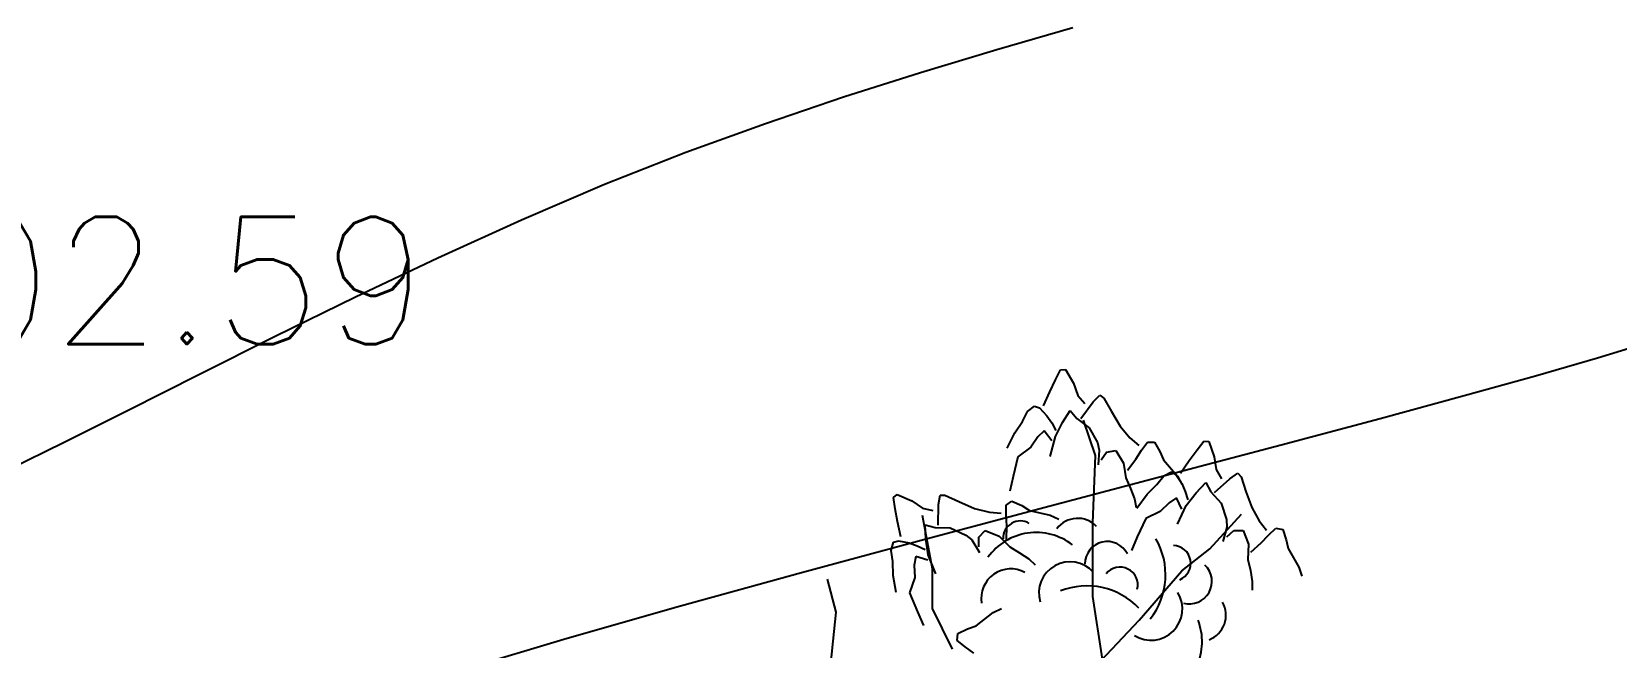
# Model space of a CAD drawing. Header units: millimetres. Extents: x 524954 to 526204, y 9523489 to 9524010.
# Drawn here: x 526040 to 526052.46, y 9523812.98 to 9523817.82 of the extents above; entities that cross this region are included whole.
import ezdxf

# ---------------------------------------------------------------- set-up
doc = ezdxf.new("R2010")
doc.units = ezdxf.units.MM
doc.header["$PDMODE"] = 32
doc.header["$PDSIZE"] = 0.5
doc.linetypes.add('ACAD_ISO12W100', pattern=[21, 12, -3, 0, -3, 0, -3])
for name, color, linetype in [('Arbre', 34, 'ACAD_ISO12W100'), ('CN_01_00', 3, 'Continuous'), ('CN_02_00', 4, 'Continuous'), ('TopoAlt', 3, 'Continuous'), ('TOPOJIS', 7, 'Continuous')]:
    doc.layers.add(name, color=color, linetype=linetype)
doc.styles.add('Simplex 1.0', font='Simplex.shx', dxfattribs={"width": 0.99, "height": 1})

# ---------------------------------------------------------------- blocks, each defined once
blk = doc.blocks.new('TCPOINT M')
at = {"color": 0}
blk.add_point((0, 0), dxfattribs=at)
at = {"layer": 'TopoAlt', "style": 'Simplex 1.0', "width": 0.99}
blk.add_attdef('ALT', (0.15, 0.15), '', height=1, dxfattribs=at)
blk = doc.blocks.new('v088')
at = {"color": 3, "linetype": 'Continuous'}
for p, q in [((-0.024, 12.318), (0.016, 12.396)), ((0.016, 12.396), (0.055, 12.4)), ((0.055, 12.4), (0.118, 12.291)), ((-0.118, 12.113), (-0.069, 12.224)), ((-0.069, 12.224), (-0.024, 12.318)), ((0.118, 12.291), (0.152, 12.195)), ((-0.243, 12.069), (-0.188, 12.111)), ((-0.188, 12.111), (-0.15, 12.099)), ((-0.15, 12.099), (-0.092, 12.035)), ((0.152, 12.195), (0.207, 12.131)), ((0.175, 12.015), (0.272, 12.144)), ((0.272, 12.144), (0.324, 12.197)), ((0.324, 12.197), (0.356, 12.175)), ((0.356, 12.175), (0.415, 12.069)), ((-0.344, 11.901), (-0.283, 11.991)), ((-0.283, 11.991), (-0.243, 12.069)), ((-0.092, 12.035), (-0.054, 11.98)), ((-0.054, 11.98), (-0.022, 11.919)), ((-0.025, 11.872), (0.032, 11.984)), ((0.032, 11.984), (0.092, 12.078)), ((0.092, 12.078), (0.144, 12.013)), ((0.144, 12.013), (0.24, 11.942)), ((0.415, 12.069), (0.484, 11.953)), ((-0.403, 11.78), (-0.344, 11.901)), ((-0.162, 11.869), (-0.217, 11.788)), ((-0.112, 11.918), (-0.162, 11.869)), ((-0.054, 11.839), (-0.112, 11.918)), ((-0.066, 11.715), (-0.025, 11.872)), ((0.24, 11.942), (0.305, 11.825)), ((0.484, 11.953), (0.56, 11.862)), ((0.56, 11.862), (0.63, 11.801)), ((1.089, 11.768), (1.142, 11.837)), ((1.142, 11.837), (1.181, 11.833)), ((-0.32, 11.714), (-0.357, 11.558)), ((-0.217, 11.788), (-0.32, 11.714)), ((0.305, 11.825), (0.32, 11.765)), ((0.32, 11.765), (0.311, 11.65)), ((0.334, 11.69), (0.378, 11.749)), ((0.378, 11.749), (0.45, 11.762)), ((0.45, 11.762), (0.511, 11.664)), ((0.608, 11.694), (0.653, 11.766)), ((0.653, 11.766), (0.699, 11.829)), ((0.699, 11.829), (0.754, 11.828)), ((0.754, 11.828), (0.796, 11.754)), ((0.796, 11.754), (0.824, 11.689)), ((1.027, 11.683), (1.089, 11.768)), ((1.181, 11.833), (1.223, 11.714)), ((1.223, 11.714), (1.239, 11.614)), ((0.511, 11.664), (0.53, 11.547)), ((0.542, 11.608), (0.608, 11.694)), ((0.824, 11.689), (0.934, 11.561)), ((0.827, 11.564), (0.889, 11.595)), ((0.889, 11.595), (0.923, 11.575)), ((0.958, 11.583), (1.027, 11.683)), ((1.239, 11.614), (1.281, 11.541)), ((-0.357, 11.558), (-0.382, 11.444)), ((0.53, 11.547), (0.565, 11.463)), ((0.565, 11.463), (0.596, 11.383)), ((0.696, 11.418), (0.773, 11.494)), ((0.773, 11.494), (0.827, 11.564)), ((0.923, 11.575), (0.969, 11.502)), ((0.934, 11.561), (0.97, 11.497)), ((0.969, 11.502), (0.996, 11.441)), ((1.081, 11.429), (1.158, 11.51)), ((1.158, 11.51), (1.196, 11.437)), ((1.227, 11.433), (1.346, 11.541)), ((1.346, 11.541), (1.408, 11.583)), ((1.408, 11.583), (1.435, 11.556)), ((1.435, 11.556), (1.473, 11.441)), ((-1.299, 11.392), (-1.27, 11.417)), ((-1.285, 11.305), (-1.299, 11.392)), ((-1.27, 11.417), (-1.154, 11.366)), ((-1.154, 11.366), (-1.07, 11.309)), ((-0.947, 11.176), (-0.943, 11.337)), ((-0.943, 11.337), (-0.932, 11.411)), ((-0.932, 11.411), (-0.894, 11.412)), ((-0.894, 11.412), (-0.784, 11.361)), ((-0.784, 11.361), (-0.66, 11.307)), ((-0.413, 11.333), (-0.367, 11.365)), ((-0.367, 11.365), (-0.29, 11.329)), ((0.596, 11.383), (0.609, 11.315)), ((0.615, 11.31), (0.696, 11.418)), ((0.869, 11.352), (0.8, 11.283)), ((0.927, 11.391), (0.869, 11.352)), ((0.969, 11.302), (0.927, 11.391)), ((0.996, 11.441), (1.016, 11.375)), ((1.004, 11.329), (1.081, 11.429)), ((1.196, 11.437), (1.277, 11.348)), ((1.277, 11.348), (1.319, 11.221)), ((1.473, 11.441), (1.519, 11.314)), ((-1.266, 11.203), (-1.285, 11.305)), ((-1.07, 11.309), (-0.988, 11.29)), ((-0.66, 11.307), (-0.544, 11.278)), ((-0.544, 11.278), (-0.452, 11.27)), ((-0.413, 11.254), (-0.413, 11.333)), ((-0.408, 11.17), (-0.413, 11.254)), ((-0.29, 11.329), (-0.229, 11.292)), ((-0.229, 11.292), (-0.065, 11.254)), ((-0.065, 11.254), (0.001, 11.223)), ((0.685, 11.229), (0.619, 11.083)), ((0.8, 11.283), (0.685, 11.229)), ((0.935, 11.183), (1.004, 11.329)), ((1.319, 11.221), (1.323, 11.16)), ((1.519, 11.314), (1.577, 11.21)), ((-1.241, 11.084), (-1.266, 11.203)), ((-1.05, 11.179), (-0.971, 11.157)), ((-1.044, 11.067), (-1.05, 11.179)), ((-0.971, 11.157), (-0.851, 11.155)), ((-0.851, 11.155), (-0.73, 11.098)), ((-0.73, 11.098), (-0.682, 11.059)), ((-0.626, 11.08), (-0.576, 11.133)), ((-0.576, 11.133), (-0.468, 11.09)), ((-0.468, 11.09), (-0.384, 11.005)), ((-0.41, 11.061), (-0.408, 11.17)), ((1.323, 11.16), (1.292, 11.048)), ((1.323, 11.083), (1.377, 11.133)), ((1.377, 11.133), (1.45, 11.133)), ((1.45, 11.133), (1.492, 11.025)), ((1.577, 11.21), (1.635, 11.137)), ((1.592, 11.037), (1.65, 11.098)), ((1.65, 11.098), (1.708, 11.152)), ((1.708, 11.152), (1.762, 11.141)), ((1.762, 11.141), (1.789, 11.06)), ((-1.317, 10.975), (-1.297, 11.041)), ((-1.303, 10.889), (-1.317, 10.975)), ((-1.297, 11.041), (-1.259, 11.053)), ((-1.259, 11.053), (-1.174, 11.037)), ((-1.174, 11.037), (-1.111, 11.014)), ((-1.111, 11.014), (-1.05, 10.983)), ((-1.024, 10.943), (-1.044, 11.067)), ((-0.682, 11.059), (-0.622, 10.96)), ((-0.626, 11.006), (-0.626, 11.08)), ((-0.384, 11.005), (-0.307, 10.958)), ((0.619, 11.083), (0.573, 10.975)), ((1.492, 11.025), (1.489, 10.906)), ((1.512, 10.964), (1.592, 11.037)), ((1.789, 11.06), (1.804, 10.991)), ((1.804, 10.991), (1.889, 10.844)), ((-1.3, 10.78), (-1.303, 10.889)), ((-1.122, 10.929), (-1.134, 10.861)), ((-1.134, 10.861), (-1.131, 10.763)), ((-1.029, 10.899), (-1.122, 10.929)), ((-0.966, 10.792), (-1.024, 10.943)), ((-0.307, 10.958), (-0.234, 10.911)), ((-0.234, 10.911), (-0.184, 10.864)), ((1.489, 10.906), (1.508, 10.818)), ((1.889, 10.844), (1.912, 10.775)), ((-1.277, 10.647), (-1.3, 10.78)), ((-1.131, 10.763), (-1.171, 10.642)), ((1.508, 10.818), (1.523, 10.733)), ((1.523, 10.733), (1.523, 10.664)), ((-1.171, 10.642), (-1.109, 10.494)), ((-1.109, 10.494), (-1.063, 10.387)), ((-0.648, 10.385), (-0.514, 10.488)), ((-0.514, 10.488), (-0.448, 10.519)), ((-0.791, 10.323), (-0.715, 10.36)), ((-0.715, 10.36), (-0.648, 10.385)), ((-0.796, 10.268), (-0.791, 10.323)), ((-0.735, 10.218), (-0.796, 10.268)), ((-0.666, 10.169), (-0.735, 10.218))]:
    blk.add_line(p, q, dxfattribs=at)
at = {"linetype": 'Continuous'}
for p, q in [((0.29, 11.722), (0.197, 12)), ((0.27, 11.193), (0.29, 11.722)), ((-0.991, 10.831), (-1.069, 11.252)), ((1.188, 10.988), (1.437, 11.261)), ((0.269, 10.614), (0.27, 11.193)), ((0.968, 10.816), (1.188, 10.988)), ((-1.749, 10.491), (-1.817, 10.751)), ((-0.991, 10.52), (-0.991, 10.831)), ((0.634, 10.429), (0.968, 10.816)), ((0.345, 10.122), (0.269, 10.614)), ((-1.806, 9.931), (-1.749, 10.491)), ((-0.835, 10.2), (-0.991, 10.52)), ((0.336, 10.112), (0.634, 10.429))]:
    blk.add_line(p, q, dxfattribs=at)
at = {"color": 3, "linetype": 'Continuous'}
for centre, major_axis, start_param, end_param in [((-0.3, 11.072), (0.0964, 0.0964), 0.254619, 2.377018), ((0.15, 11.024), (0.145, 0.145), 6.263619, 7.998733), ((-0.176, 10.651), (0.33, 0.33), 0.12682, 1.733702), ((0.383, 10.87), (-0.125, 0.125), 4.396235, 7.060094), ((0.275, 10.786), (0.4, 0.4), 4.836335, 6.022049), ((0.899, 10.876), (0.099, 0.099), 4.31771, 7.031286), ((-0.376, 10.6), (0.164, 0.164), 0.282297, 2.520721), ((0.091, 10.641), (0.174, 0.174), 6.236163, 8.918901), ((0.483, 10.705), (-0.099, 0.099), 3.680741, 6.394318), ((1.029, 10.733), (-0.125, 0.125), 2.081137, 4.744996), ((0.223, 10.132), (-0.4, 0.4), 4.689978, 5.875693), ((0.728, 10.517), (-0.174, 0.174), 1.793126, 4.475865), ((1.111, 10.467), (-0.145, 0.145), 2.713295, 4.448408), ((0.662, 10.258), (-0.33, 0.33), 2.69514, 4.302022)]:
    blk.add_ellipse(centre, major_axis=major_axis, ratio=1, start_param=start_param, end_param=end_param, dxfattribs=at)

msp = doc.modelspace()

# ---------------------------------------------------------------- linework, layer by layer
at = {"layer": 'CN_01_00', "elevation": 301, "flags": 128}
msp.add_lwpolyline([(526039.749, 9523811.543), (526040.004, 9523811.61), (526040.264, 9523811.694), (526040.542, 9523811.796), (526040.853, 9523811.916), (526041.21, 9523812.055), (526041.629, 9523812.214), (526042.125, 9523812.392), (526042.711, 9523812.591), (526043.403, 9523812.81), (526044.207, 9523813.05), (526045.1, 9523813.304), (526046.051, 9523813.567), (526047.03, 9523813.832), (526048.005, 9523814.092), (526048.946, 9523814.34), (526049.821, 9523814.572), (526050.599, 9523814.779), (526051.26, 9523814.958), (526051.821, 9523815.114), (526052.307, 9523815.254), (526052.746, 9523815.388)], dxfattribs=at)
at = {"layer": 'CN_02_00', "elevation": 302, "flags": 128}
msp.add_lwpolyline([(526039.816, 9523814.377), (526040.253, 9523814.592), (526040.756, 9523814.844), (526041.313, 9523815.125), (526041.913, 9523815.425), (526042.543, 9523815.734), (526043.192, 9523816.042), (526043.849, 9523816.341), (526044.502, 9523816.62), (526045.14, 9523816.872), (526045.766, 9523817.099), (526046.38, 9523817.307), (526046.986, 9523817.498), (526047.586, 9523817.679), (526048.183, 9523817.854)], dxfattribs=at)

# ---------------------------------------------------------------- block references
at = {"layer": 'Arbre'}
msp.add_blockref('v088', (526048.071, 9523802.764), dxfattribs=at)
at = {"layer": 'TOPOJIS'}
ref = msp.add_blockref('TCPOINT M', (526038.411, 9523815.313, 302.59), dxfattribs=at)
ref.add_attrib('ALT', '302.59', (526038.461, 9523815.363, 302.59), dxfattribs={"layer": 'TopoAlt', "height": 1, "style": 'Simplex 1.0', "width": 0.99})

doc.saveas('drawing.dxf')
